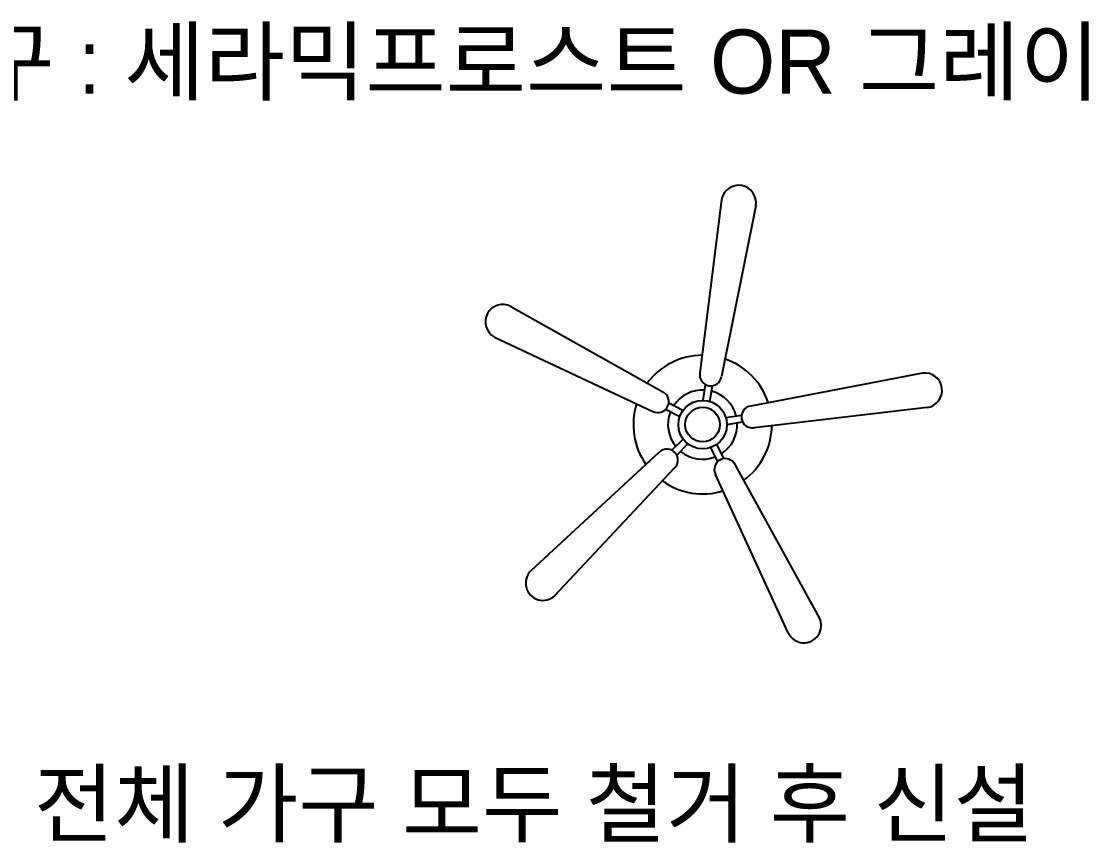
# Model space of a CAD drawing. Header units: millimetres. Extents: x 118028 to 193504, y 42792 to 96100.
# Drawn here: x 151497 to 153497, y 64357 to 65896 of the extents above; entities that cross this region are included whole.
import ezdxf

# ---------------------------------------------------------------- set-up
doc = ezdxf.new("R2010")
doc.units = ezdxf.units.MM
doc.header["$LTSCALE"] = 30
for name, color, linetype in [('0-ELC TEXT', 7, 'Continuous'), ('06-FUR', 6, 'Continuous'), ('06-LIGHT', 4, 'Continuous'), ('설비', 140, 'Continuous')]:
    doc.layers.add(name, color=color, linetype=linetype)
doc.styles.add('코레일둥고', font='Korail_Round_Gothic_Medium.ttf')

# ---------------------------------------------------------------- blocks, each defined once
blk = doc.blocks.new('CELILNGPAN')
at = {"layer": '06-FUR', "color": 6}
for p, q in [((48717.2, -3709.4), (48676.4, -4034.6)), ((48781.1, -3721), (48717.1, -4041.2)), ((48322.4, -3909.7), (48607.1, -4069.5)), ((48291.6, -3966.9), (48588.2, -4106.2)), ((49093.7, -4034.6), (48771.7, -4096.2)), ((48682.4, -4085.6), (48687.2, -4056.2)), ((48695.2, -4087.7), (48700, -4058.3)), ((48644.6, -4104.7), (48618.1, -4091.1)), ((49102.3, -4098.9), (48778, -4137)), ((48638.6, -4116.2), (48612.1, -4102.6)), ((48725.1, -4117.8), (48754.5, -4113.2)), ((48727, -4130.6), (48756.5, -4126)), ((48645.1, -4158.1), (48623.9, -4179.1)), ((48654.2, -4167.3), (48633.1, -4188.3)), ((48696.1, -4174.1), (48709.5, -4200.7)), ((48707.7, -4168.3), (48721.1, -4194.9)), ((48360.1, -4404.3), (48600.1, -4182.9)), ((48404.9, -4451.3), (48629.1, -4212.2)), ((48900.6, -4493.1), (48742.5, -4206)), ((48842.1, -4521.2), (48705.7, -4224.6))]:
    blk.add_line(p, q, dxfattribs=at)
for radius in [45.4, 32.5]:
    blk.add_circle((48681.6, -4131), radius, dxfattribs=at)
for centre, radius, start, end in [((48749.2, -3715.2), 32.5, 349.67, 169.67), ((48307, -3938.3), 32.5, 61.67, 241.67), ((48681.6, -4131), 129.8, 90.4651, 143.078), ((48681.6, -4131), 129.8, 18.4651, 71.078), ((48696.7, -4037.9), 20.6, 170.7734, 350.7734), ((49098, -4066.8), 32.5, 277.67, 97.67), ((48597.7, -4087.9), 20.6, 242.7734, 62.7734), ((48681.6, -4131), 64.9, 86.5125, 147.0342), ((48681.6, -4131), 64.9, 14.5125, 75.0342), ((48681.6, -4131), 129.8, 162.4651, 215.078), ((48774.9, -4116.6), 20.6, 98.7734, 278.7734), ((48681.6, -4131), 64.9, 158.5125, 219.0342), ((48681.6, -4131), 64.9, 302.5125, 3.0342), ((48681.6, -4131), 129.8, 306.4651, 359.078), ((48614.6, -4197.5), 20.6, 314.7734, 134.7734), ((48681.6, -4131), 64.9, 230.5125, 291.0342), ((48724.1, -4215.3), 20.6, 26.7734, 206.7734), ((48681.6, -4131), 129.8, 234.4651, 287.078), ((48382.5, -4427.8), 32.5, 133.67, 313.67), ((48871.4, -4507.2), 32.5, 205.67, 25.67)]:
    blk.add_arc(centre, radius, start, end, dxfattribs=at)

msp = doc.modelspace()

# ---------------------------------------------------------------- block references
at = {"layer": '06-LIGHT'}
msp.add_blockref('CELILNGPAN', (104092.3, 69271.3), dxfattribs=at)

# ---------------------------------------------------------------- texts
at = {"layer": '0-ELC TEXT', "style": '코레일둥고'}
msp.add_text('전체 가구 모두 철거 후 신설', height=120, dxfattribs=at).set_placement((151520.6, 64370.2))
at = {"layer": '설비', "color": 140, "style": '코레일둥고'}
msp.add_text('사재가구 : 세라믹프로스트 OR 그레이', height=120, dxfattribs=at).set_placement((150957, 65760.3))

doc.saveas('drawing.dxf')
